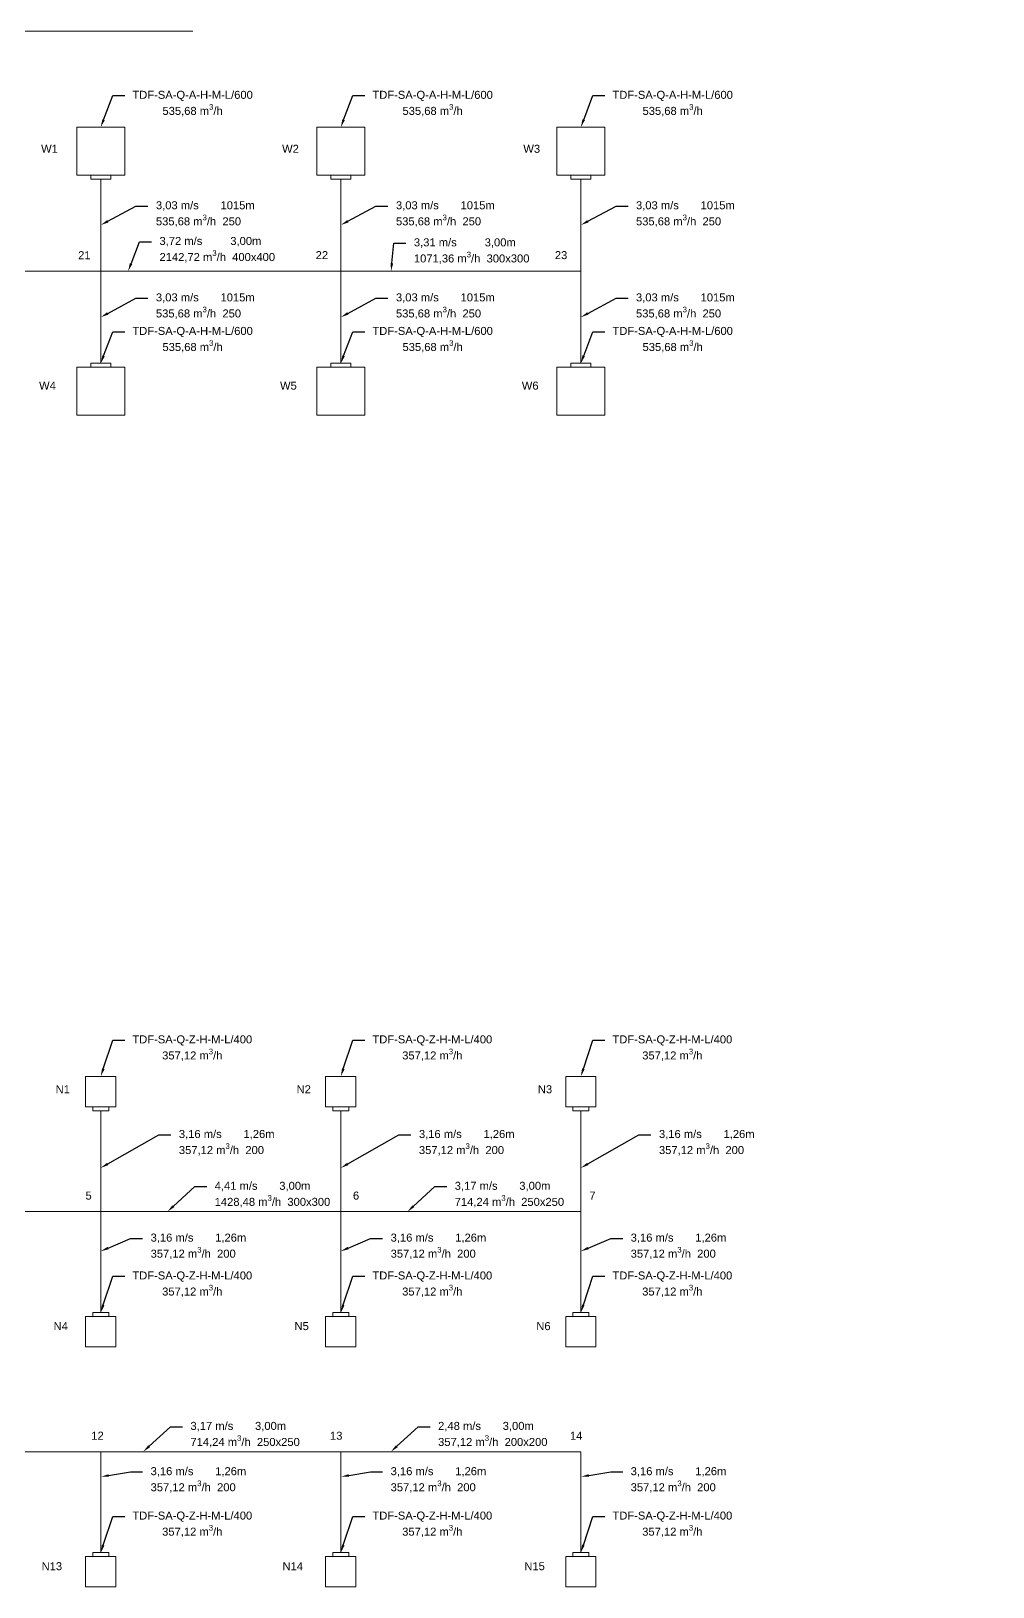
# Model space of a CAD drawing. Header units: millimetres. Extents: x 59762 to 60194, y -87842 to -87548.
# Drawn here: x 59962.73 to 59974.75, y -87726.62 to -87707.18 of the extents above; entities that cross this region are included whole.
import ezdxf
from ezdxf import colors
from ezdxf.entities.mleader import LeaderData, LeaderLine
from ezdxf.math import Vec2, Vec3

# ---------------------------------------------------------------- set-up
doc = ezdxf.new("R2010")
doc.units = ezdxf.units.MM
doc.linetypes.add('JIS_02_1.2', pattern=[2.5, 1.25, -1.25])
for name, color, linetype, lineweight in [('instalacja nawiewna', 150, 'Continuous', 20), ('Nawiew opis', 150, 'Continuous', 20), ('wyw opis', 30, 'Continuous', 20), ('wywiewniki', 30, 'Continuous', 20)]:
    doc.layers.add(name, color=color, linetype=linetype, lineweight=lineweight)
doc.layers.add('osie', color=7, linetype='JIS_02_1.2', lineweight=5, transparency=0.7)
doc.styles.add('styl1', font='arial.ttf', dxfattribs={"height": 0.08})

msp = doc.modelspace()

# ---------------------------------------------------------------- linework, layer by layer
at = {"layer": 'instalacja nawiewna', "ltscale": 20}
for p, q in [((59963.498826, -87720.665935), (59963.498826, -87720.615935)), ((59963.696826, -87720.615935), (59963.696826, -87720.665935)), ((59966.498826, -87720.665935), (59966.498826, -87720.615935)), ((59966.696826, -87720.615935), (59966.696826, -87720.665935)), ((59969.498826, -87720.665935), (59969.498826, -87720.615935)), ((59969.696826, -87720.615935), (59969.696826, -87720.665935)), ((59963.696826, -87720.665935), (59963.498826, -87720.665935)), ((59963.597826, -87721.926935), (59963.597826, -87720.665935)), ((59966.696826, -87720.665935), (59966.498826, -87720.665935)), ((59966.597826, -87721.926935), (59966.597826, -87720.665935)), ((59969.696826, -87720.665935), (59969.498826, -87720.665935)), ((59969.597826, -87721.926935), (59969.597826, -87720.665935)), ((59963.597826, -87721.926935), (59957.597826, -87721.926935)), ((59966.597826, -87721.926935), (59963.597826, -87721.926935)), ((59963.597826, -87723.187935), (59963.597826, -87721.926935)), ((59969.597826, -87721.926935), (59966.597826, -87721.926935)), ((59966.597826, -87723.187935), (59966.597826, -87721.926935)), ((59969.597826, -87723.187935), (59969.597826, -87721.926935)), ((59963.696826, -87723.187935), (59963.498826, -87723.187935)), ((59963.498826, -87723.187935), (59963.498826, -87723.237935)), ((59963.696826, -87723.237935), (59963.696826, -87723.187935)), ((59966.696826, -87723.187935), (59966.498826, -87723.187935)), ((59966.498826, -87723.187935), (59966.498826, -87723.237935)), ((59966.696826, -87723.237935), (59966.696826, -87723.187935)), ((59969.696826, -87723.187935), (59969.498826, -87723.187935)), ((59969.498826, -87723.187935), (59969.498826, -87723.237935)), ((59969.696826, -87723.237935), (59969.696826, -87723.187935)), ((59957.597826, -87724.926935), (59963.597826, -87724.926935)), ((59966.597826, -87724.926935), (59963.597826, -87724.926935)), ((59963.597826, -87726.187935), (59963.597826, -87724.926935)), ((59969.597826, -87724.926935), (59966.597826, -87724.926935)), ((59966.597826, -87726.187935), (59966.597826, -87724.926935)), ((59969.597826, -87726.187935), (59969.597826, -87724.926935)), ((59963.696826, -87726.187935), (59963.498826, -87726.187935)), ((59963.498826, -87726.187935), (59963.498826, -87726.237935)), ((59963.696826, -87726.237935), (59963.696826, -87726.187935)), ((59966.696826, -87726.187935), (59966.498826, -87726.187935)), ((59966.498826, -87726.187935), (59966.498826, -87726.237935)), ((59966.696826, -87726.237935), (59966.696826, -87726.187935)), ((59969.696826, -87726.187935), (59969.498826, -87726.187935)), ((59969.498826, -87726.187935), (59969.498826, -87726.237935)), ((59969.696826, -87726.237935), (59969.696826, -87726.187935))]:
    msp.add_line(p, q, dxfattribs=at)
for points in [[(59963.408826, -87720.237935), (59963.786826, -87720.237935), (59963.786826, -87720.615935), (59963.408826, -87720.615935)], [(59966.408826, -87720.237935), (59966.786826, -87720.237935), (59966.786826, -87720.615935), (59966.408826, -87720.615935)], [(59969.408826, -87720.237935), (59969.786826, -87720.237935), (59969.786826, -87720.615935), (59969.408826, -87720.615935)], [(59963.408826, -87723.237935), (59963.786826, -87723.237935), (59963.786826, -87723.615935), (59963.408826, -87723.615935)], [(59966.408826, -87723.237935), (59966.786826, -87723.237935), (59966.786826, -87723.615935), (59966.408826, -87723.615935)], [(59969.408826, -87723.237935), (59969.786826, -87723.237935), (59969.786826, -87723.615935), (59969.408826, -87723.615935)], [(59963.408826, -87726.237935), (59963.786826, -87726.237935), (59963.786826, -87726.615935), (59963.408826, -87726.615935)], [(59966.408826, -87726.237935), (59966.786826, -87726.237935), (59966.786826, -87726.615935), (59966.408826, -87726.615935)], [(59969.408826, -87726.237935), (59969.786826, -87726.237935), (59969.786826, -87726.615935), (59969.408826, -87726.615935)]]:
    msp.add_lwpolyline(points, close=True, dxfattribs=at)
at = {"layer": 'osie', "ltscale": 20}
msp.add_line((59939.747826, -87707.176935), (59974.747826, -87707.176935), dxfattribs=at)
at = {"layer": 'wywiewniki', "ltscale": 20}
for p, q in [((59963.298826, -87708.974935), (59963.298826, -87708.376935)), ((59963.298826, -87708.376935), (59963.896826, -87708.376935)), ((59963.896826, -87708.376935), (59963.896826, -87708.974935)), ((59966.298826, -87708.974935), (59966.298826, -87708.376935)), ((59966.298826, -87708.376935), (59966.896826, -87708.376935)), ((59966.896826, -87708.376935), (59966.896826, -87708.974935)), ((59969.298826, -87708.974935), (59969.298826, -87708.376935)), ((59969.298826, -87708.376935), (59969.896826, -87708.376935)), ((59969.896826, -87708.376935), (59969.896826, -87708.974935)), ((59963.896826, -87708.974935), (59963.298826, -87708.974935)), ((59963.473826, -87708.974935), (59963.473826, -87709.024935)), ((59963.473826, -87709.024935), (59963.721826, -87709.024935)), ((59963.597826, -87710.175935), (59963.597826, -87709.024935)), ((59963.721826, -87709.024935), (59963.721826, -87708.974935)), ((59966.896826, -87708.974935), (59966.298826, -87708.974935)), ((59966.473826, -87708.974935), (59966.473826, -87709.024935)), ((59966.473826, -87709.024935), (59966.721826, -87709.024935)), ((59966.597826, -87710.175935), (59966.597826, -87709.024935)), ((59966.721826, -87709.024935), (59966.721826, -87708.974935)), ((59969.896826, -87708.974935), (59969.298826, -87708.974935)), ((59969.473826, -87708.974935), (59969.473826, -87709.024935)), ((59969.473826, -87709.024935), (59969.721826, -87709.024935)), ((59969.597826, -87710.175935), (59969.597826, -87709.024935)), ((59969.721826, -87709.024935), (59969.721826, -87708.974935)), ((59960.097826, -87710.175935), (59963.597826, -87710.175935)), ((59963.597826, -87711.326935), (59963.597826, -87710.175935)), ((59963.597826, -87710.175935), (59966.597826, -87710.175935)), ((59966.597826, -87711.326935), (59966.597826, -87710.175935)), ((59966.597826, -87710.175935), (59969.597826, -87710.175935)), ((59969.597826, -87711.326935), (59969.597826, -87710.175935)), ((59963.298826, -87711.974935), (59963.298826, -87711.376935)), ((59963.298826, -87711.376935), (59963.896826, -87711.376935)), ((59963.473826, -87711.376935), (59963.473826, -87711.326935)), ((59963.473826, -87711.326935), (59963.721826, -87711.326935)), ((59963.721826, -87711.326935), (59963.721826, -87711.376935)), ((59963.896826, -87711.376935), (59963.896826, -87711.974935)), ((59966.298826, -87711.974935), (59966.298826, -87711.376935)), ((59966.298826, -87711.376935), (59966.896826, -87711.376935)), ((59966.473826, -87711.376935), (59966.473826, -87711.326935)), ((59966.473826, -87711.326935), (59966.721826, -87711.326935)), ((59966.721826, -87711.326935), (59966.721826, -87711.376935)), ((59966.896826, -87711.376935), (59966.896826, -87711.974935)), ((59969.298826, -87711.974935), (59969.298826, -87711.376935)), ((59969.298826, -87711.376935), (59969.896826, -87711.376935)), ((59969.473826, -87711.376935), (59969.473826, -87711.326935)), ((59969.473826, -87711.326935), (59969.721826, -87711.326935)), ((59969.721826, -87711.326935), (59969.721826, -87711.376935)), ((59969.896826, -87711.376935), (59969.896826, -87711.974935)), ((59963.896826, -87711.974935), (59963.298826, -87711.974935)), ((59966.896826, -87711.974935), (59966.298826, -87711.974935)), ((59969.896826, -87711.974935), (59969.298826, -87711.974935))]:
    msp.add_line(p, q, dxfattribs=at)

# ---------------------------------------------------------------- texts
at = {"layer": 'Nawiew opis', "ltscale": 20, "char_height": 0.1, "attachment_point": 1, "style": 'styl1'}
for s, insert in [('N1', (59963.033912, -87720.348181)), ('N2', (59966.045644, -87720.348181)), ('N3', (59969.060546, -87720.348181)), ('5', (59963.407164, -87721.676935)), ('6', (59966.749352, -87721.676935)), ('7', (59969.704417, -87721.676935)), ('N4', (59963.008398, -87723.307571)), ('N5', (59966.019636, -87723.307571)), ('N6', (59969.041369, -87723.307571)), ('12', (59963.479715, -87724.676935)), ('13', (59966.462723, -87724.676935)), ('14', (59969.462723, -87724.676935)), ('N13', (59962.858768, -87726.307571)), ('N14', (59965.870006, -87726.307571)), ('N15', (59968.891739, -87726.307571))]:
    msp.add_mtext_dynamic_manual_height_columns(s, width=0.2, gutter_width=1, heights=[0], dxfattribs=dict(at, insert=insert))
at = {"layer": 'wyw opis', "ltscale": 20, "char_height": 0.1, "attachment_point": 1, "style": 'styl1'}
for s, insert in [('W1', (59962.852718, -87708.597181)), ('W2', (59965.864451, -87708.597181)), ('W3', (59968.879352, -87708.597181)), ('21', (59963.315378, -87709.926935)), ('22', (59966.283666, -87709.925935)), ('23', (59969.273056, -87709.925935)), ('W4', (59962.827204, -87711.556571)), ('W5', (59965.838443, -87711.556571)), ('W6', (59968.860175, -87711.556571))]:
    msp.add_mtext_dynamic_manual_height_columns(s, width=0.2, gutter_width=1, heights=[0], dxfattribs=dict(at, insert=insert))

# ---------------------------------------------------------------- leaders
at = {"layer": 'Nawiew opis', "ltscale": 20}
ml = msp.add_multileader_mtext('Standard', dxfattribs=at)
ml.set_content('\\A1;TDF-SA-Q-Z-H-M-L/400\\P357,12 m{\\H0.7x;\\S3^ ;}/h', color=256, style='styl1')
ml.set_leader_properties()
ml.build(insert=Vec2(0, 0))
ml.multileader.update_dxf_attribs({"dogleg_length": 0.3, "arrow_head_size": 0.1})
ctx = ml.context
ctx.base_point, ctx.char_height, ctx.arrow_head_size, ctx.landing_gap_size, ctx.plane_origin = Vec3(59963.897826, -87719.784819), 0.1, 0.1, 0.1, Vec3(59963.846826, -87720.427935)
ctx.text_align_type = 1
notes = []
notes.append((ctx, [(0, (1, 1, 0), (59963.747826, -87719.784819), (1, 0), 0.15, [(0, [(59963.597826, -87720.237935)], 0, [])])]))
ctx.mtext.insert, ctx.mtext.alignment, ctx.mtext.flow_direction = Vec3(59964.741789, -87719.724928), 2, 5
ml = msp.add_multileader_mtext('Standard', dxfattribs=at)
ml.set_content('\\A1;TDF-SA-Q-Z-H-M-L/400\\P357,12 m{\\H0.7x;\\S3^ ;}/h', color=256, style='styl1')
ml.set_leader_properties()
ml.build(insert=Vec2(0, 0))
ml.multileader.update_dxf_attribs({"dogleg_length": 0.3, "arrow_head_size": 0.1})
ctx = ml.context
ctx.base_point, ctx.char_height, ctx.arrow_head_size, ctx.landing_gap_size, ctx.plane_origin = Vec3(59966.897826, -87719.784819), 0.1, 0.1, 0.1, Vec3(59966.846826, -87720.427935)
ctx.text_align_type = 1
notes.append((ctx, [(0, (1, 1, 0), (59966.747826, -87719.784819), (1, 0), 0.15, [(0, [(59966.597826, -87720.237935)], 0, [])])]))
ctx.mtext.insert, ctx.mtext.alignment, ctx.mtext.flow_direction = Vec3(59967.741789, -87719.724928), 2, 5
ml = msp.add_multileader_mtext('Standard', dxfattribs=at)
ml.set_content('\\A1;TDF-SA-Q-Z-H-M-L/400\\P357,12 m{\\H0.7x;\\S3^ ;}/h', color=256, style='styl1')
ml.set_leader_properties()
ml.build(insert=Vec2(0, 0))
ml.multileader.update_dxf_attribs({"dogleg_length": 0.3, "arrow_head_size": 0.1})
ctx = ml.context
ctx.base_point, ctx.char_height, ctx.arrow_head_size, ctx.landing_gap_size, ctx.plane_origin = Vec3(59969.897826, -87719.784819), 0.1, 0.1, 0.1, Vec3(59969.846826, -87720.427935)
ctx.text_align_type = 1
notes.append((ctx, [(0, (1, 1, 0), (59969.747826, -87719.784819), (1, 0), 0.15, [(0, [(59969.597826, -87720.237935)], 0, [])])]))
ctx.mtext.insert, ctx.mtext.alignment, ctx.mtext.flow_direction = Vec3(59970.741789, -87719.724928), 2, 5
ml = msp.add_multileader_mtext('Standard', dxfattribs=at)
ml.set_content('\\A1;3,16 m/s       1,26m\\P357,12 m{\\H0.7x;\\S3^ ;}/h  200', color=256, style='styl1')
ml.set_leader_properties()
ml.build(insert=Vec2(0, 0))
ml.multileader.update_dxf_attribs({"dogleg_length": 0.15, "arrow_head_size": 0.1})
ctx = ml.context
ctx.base_point, ctx.char_height, ctx.arrow_head_size, ctx.landing_gap_size, ctx.plane_origin = Vec3(59964.474369, -87720.966969), 0.1, 0.1, 0.1, Vec3(59963.597826, -87721.380906)
notes.append((ctx, [(0, (1, 1, 0), (59964.324369, -87720.966969), (1, 0), 0.15, [(0, [(59963.597826, -87721.380906)], 0, [])])]))
ctx.mtext.insert, ctx.mtext.flow_direction = Vec3(59964.574369, -87720.907078), 5
ml = msp.add_multileader_mtext('Standard', dxfattribs=at)
ml.set_content('\\A1;3,16 m/s       1,26m\\P357,12 m{\\H0.7x;\\S3^ ;}/h  200', color=256, style='styl1')
ml.set_leader_properties()
ml.build(insert=Vec2(0, 0))
ml.multileader.update_dxf_attribs({"dogleg_length": 0.15, "arrow_head_size": 0.1})
ctx = ml.context
ctx.base_point, ctx.char_height, ctx.arrow_head_size, ctx.landing_gap_size, ctx.plane_origin = Vec3(59967.474369, -87720.966969), 0.1, 0.1, 0.1, Vec3(59966.597826, -87721.380906)
notes.append((ctx, [(0, (1, 1, 0), (59967.324369, -87720.966969), (1, 0), 0.15, [(0, [(59966.597826, -87721.380906)], 0, [])])]))
ctx.mtext.insert, ctx.mtext.flow_direction = Vec3(59967.574369, -87720.907078), 5
ml = msp.add_multileader_mtext('Standard', dxfattribs=at)
ml.set_content('\\A1;3,16 m/s       1,26m\\P357,12 m{\\H0.7x;\\S3^ ;}/h  200', color=256, style='styl1')
ml.set_leader_properties()
ml.build(insert=Vec2(0, 0))
ml.multileader.update_dxf_attribs({"dogleg_length": 0.15, "arrow_head_size": 0.1})
ctx = ml.context
ctx.base_point, ctx.char_height, ctx.arrow_head_size, ctx.landing_gap_size, ctx.plane_origin = Vec3(59970.474369, -87720.966969), 0.1, 0.1, 0.1, Vec3(59969.597826, -87721.380906)
notes.append((ctx, [(0, (1, 1, 0), (59970.324369, -87720.966969), (1, 0), 0.15, [(0, [(59969.597826, -87721.380906)], 0, [])])]))
ctx.mtext.insert, ctx.mtext.flow_direction = Vec3(59970.574369, -87720.907078), 5
ml = msp.add_multileader_mtext('Standard', dxfattribs=at)
ml.set_content('\\A1;4,41 m/s       3,00m\\P1428,48 m{\\H0.7x;\\S3^ ;}/h  300x300', color=256, style='styl1')
ml.set_leader_properties()
ml.build(insert=Vec2(0, 0))
ml.multileader.update_dxf_attribs({"dogleg_length": 0.15, "arrow_head_size": 0.1})
ctx = ml.context
ctx.base_point, ctx.char_height, ctx.arrow_head_size, ctx.landing_gap_size, ctx.plane_origin = Vec3(59964.921875, -87721.614276), 0.1, 0.1, 0.1, Vec3(59965.097826, -87721.926935)
notes.append((ctx, [(0, (1, 1, 0), (59964.771875, -87721.614276), (1, 0), 0.15, [(0, [(59964.431643, -87721.926935)], 0, [])])]))
ctx.mtext.insert, ctx.mtext.flow_direction = Vec3(59965.021875, -87721.554385), 5
ml = msp.add_multileader_mtext('Standard', dxfattribs=at)
ml.set_content('\\A1;3,17 m/s       3,00m\\P714,24 m{\\H0.7x;\\S3^ ;}/h  250x250', color=256, style='styl1')
ml.set_leader_properties()
ml.build(insert=Vec2(0, 0))
ml.multileader.update_dxf_attribs({"dogleg_length": 0.15, "arrow_head_size": 0.1})
ctx = ml.context
ctx.base_point, ctx.char_height, ctx.arrow_head_size, ctx.landing_gap_size, ctx.plane_origin = Vec3(59967.921875, -87721.614276), 0.1, 0.1, 0.1, Vec3(59968.097826, -87721.926935)
notes.append((ctx, [(0, (1, 1, 0), (59967.771875, -87721.614276), (1, 0), 0.15, [(0, [(59967.431643, -87721.926935)], 0, [])])]))
ctx.mtext.insert, ctx.mtext.flow_direction = Vec3(59968.021875, -87721.554385), 5
ml = msp.add_multileader_mtext('Standard', dxfattribs=at)
ml.set_content('\\A1;3,16 m/s       1,26m\\P357,12 m{\\H0.7x;\\S3^ ;}/h  200', color=256, style='styl1')
ml.set_leader_properties()
ml.build(insert=Vec2(0, 0))
ml.multileader.update_dxf_attribs({"dogleg_length": 0.15, "arrow_head_size": 0.1})
ctx = ml.context
ctx.base_point, ctx.char_height, ctx.arrow_head_size, ctx.landing_gap_size, ctx.plane_origin = Vec3(59964.120816, -87722.261544), 0.1, 0.1, 0.1, Vec3(59963.597826, -87722.421928)
notes.append((ctx, [(0, (1, 1, 0), (59963.970816, -87722.261544), (1, 0), 0.15, [(0, [(59963.597826, -87722.421928)], 0, [])])]))
ctx.mtext.insert, ctx.mtext.flow_direction = Vec3(59964.220816, -87722.201653), 5
ml = msp.add_multileader_mtext('Standard', dxfattribs=at)
ml.set_content('\\A1;3,16 m/s       1,26m\\P357,12 m{\\H0.7x;\\S3^ ;}/h  200', color=256, style='styl1')
ml.set_leader_properties()
ml.build(insert=Vec2(0, 0))
ml.multileader.update_dxf_attribs({"dogleg_length": 0.15, "arrow_head_size": 0.1})
ctx = ml.context
ctx.base_point, ctx.char_height, ctx.arrow_head_size, ctx.landing_gap_size, ctx.plane_origin = Vec3(59967.120816, -87722.261544), 0.1, 0.1, 0.1, Vec3(59966.597826, -87722.421928)
notes.append((ctx, [(0, (1, 1, 0), (59966.970816, -87722.261544), (1, 0), 0.15, [(0, [(59966.597826, -87722.421928)], 0, [])])]))
ctx.mtext.insert, ctx.mtext.flow_direction = Vec3(59967.220816, -87722.201653), 5
ml = msp.add_multileader_mtext('Standard', dxfattribs=at)
ml.set_content('\\A1;3,16 m/s       1,26m\\P357,12 m{\\H0.7x;\\S3^ ;}/h  200', color=256, style='styl1')
ml.set_leader_properties()
ml.build(insert=Vec2(0, 0))
ml.multileader.update_dxf_attribs({"dogleg_length": 0.15, "arrow_head_size": 0.1})
ctx = ml.context
ctx.base_point, ctx.char_height, ctx.arrow_head_size, ctx.landing_gap_size, ctx.plane_origin = Vec3(59970.120816, -87722.261544), 0.1, 0.1, 0.1, Vec3(59969.597826, -87722.421928)
notes.append((ctx, [(0, (1, 1, 0), (59969.970816, -87722.261544), (1, 0), 0.15, [(0, [(59969.597826, -87722.421928)], 0, [])])]))
ctx.mtext.insert, ctx.mtext.flow_direction = Vec3(59970.220816, -87722.201653), 5
ml = msp.add_multileader_mtext('Standard', dxfattribs=at)
ml.set_content('\\A1;TDF-SA-Q-Z-H-M-L/400\\P357,12 m{\\H0.7x;\\S3^ ;}/h', color=256, style='styl1')
ml.set_leader_properties()
ml.build(insert=Vec2(0, 0))
ml.multileader.update_dxf_attribs({"dogleg_length": 0.3, "arrow_head_size": 0.1})
ctx = ml.context
ctx.base_point, ctx.char_height, ctx.arrow_head_size, ctx.landing_gap_size, ctx.plane_origin = Vec3(59963.897826, -87722.734819), 0.1, 0.1, 0.1, Vec3(59963.846826, -87723.377935)
ctx.text_align_type = 1
notes.append((ctx, [(0, (1, 1, 0), (59963.747826, -87722.734819), (1, 0), 0.15, [(0, [(59963.597826, -87723.187935)], 0, [])])]))
ctx.mtext.insert, ctx.mtext.alignment, ctx.mtext.flow_direction = Vec3(59964.741789, -87722.674928), 2, 5
ml = msp.add_multileader_mtext('Standard', dxfattribs=at)
ml.set_content('\\A1;TDF-SA-Q-Z-H-M-L/400\\P357,12 m{\\H0.7x;\\S3^ ;}/h', color=256, style='styl1')
ml.set_leader_properties()
ml.build(insert=Vec2(0, 0))
ml.multileader.update_dxf_attribs({"dogleg_length": 0.3, "arrow_head_size": 0.1})
ctx = ml.context
ctx.base_point, ctx.char_height, ctx.arrow_head_size, ctx.landing_gap_size, ctx.plane_origin = Vec3(59966.897826, -87722.734819), 0.1, 0.1, 0.1, Vec3(59966.846826, -87723.377935)
ctx.text_align_type = 1
notes.append((ctx, [(0, (1, 1, 0), (59966.747826, -87722.734819), (1, 0), 0.15, [(0, [(59966.597826, -87723.187935)], 0, [])])]))
ctx.mtext.insert, ctx.mtext.alignment, ctx.mtext.flow_direction = Vec3(59967.741789, -87722.674928), 2, 5
ml = msp.add_multileader_mtext('Standard', dxfattribs=at)
ml.set_content('\\A1;TDF-SA-Q-Z-H-M-L/400\\P357,12 m{\\H0.7x;\\S3^ ;}/h', color=256, style='styl1')
ml.set_leader_properties()
ml.build(insert=Vec2(0, 0))
ml.multileader.update_dxf_attribs({"dogleg_length": 0.3, "arrow_head_size": 0.1})
ctx = ml.context
ctx.base_point, ctx.char_height, ctx.arrow_head_size, ctx.landing_gap_size, ctx.plane_origin = Vec3(59969.897826, -87722.734819), 0.1, 0.1, 0.1, Vec3(59969.846826, -87723.377935)
ctx.text_align_type = 1
notes.append((ctx, [(0, (1, 1, 0), (59969.747826, -87722.734819), (1, 0), 0.15, [(0, [(59969.597826, -87723.187935)], 0, [])])]))
ctx.mtext.insert, ctx.mtext.alignment, ctx.mtext.flow_direction = Vec3(59970.741789, -87722.674928), 2, 5
ml = msp.add_multileader_mtext('Standard', dxfattribs=at)
ml.set_content('\\A1;3,17 m/s       3,00m\\P714,24 m{\\H0.7x;\\S3^ ;}/h  250x250', color=256, style='styl1')
ml.set_leader_properties()
ml.build(insert=Vec2(0, 0))
ml.multileader.update_dxf_attribs({"dogleg_length": 0.15, "arrow_head_size": 0.1})
ctx = ml.context
ctx.base_point, ctx.char_height, ctx.arrow_head_size, ctx.landing_gap_size, ctx.plane_origin = Vec3(59964.618883, -87724.614276), 0.1, 0.1, 0.1, Vec3(59964.794834, -87724.926935)
notes.append((ctx, [(0, (1, 1, 0), (59964.468883, -87724.614276), (1, 0), 0.15, [(0, [(59964.128651, -87724.926935)], 0, [])])]))
ctx.mtext.insert, ctx.mtext.flow_direction = Vec3(59964.718883, -87724.554385), 5
ml = msp.add_multileader_mtext('Standard', dxfattribs=at)
ml.set_content('\\A1;2,48 m/s       3,00m\\P357,12 m{\\H0.7x;\\S3^ ;}/h  200x200', color=256, style='styl1')
ml.set_leader_properties()
ml.build(insert=Vec2(0, 0))
ml.multileader.update_dxf_attribs({"dogleg_length": 0.15, "arrow_head_size": 0.1})
ctx = ml.context
ctx.base_point, ctx.char_height, ctx.arrow_head_size, ctx.landing_gap_size, ctx.plane_origin = Vec3(59967.714396, -87724.614276), 0.1, 0.1, 0.1, Vec3(59967.890347, -87724.926935)
notes.append((ctx, [(0, (1, 1, 0), (59967.564396, -87724.614276), (1, 0), 0.15, [(0, [(59967.224164, -87724.926935)], 0, [])])]))
ctx.mtext.insert, ctx.mtext.flow_direction = Vec3(59967.814396, -87724.554385), 5
ml = msp.add_multileader_mtext('Standard', dxfattribs=at)
ml.set_content('\\A1;3,16 m/s       1,26m\\P357,12 m{\\H0.7x;\\S3^ ;}/h  200', color=256, style='styl1')
ml.set_leader_properties()
ml.build(insert=Vec2(0, 0))
ml.multileader.update_dxf_attribs({"dogleg_length": 0.15, "arrow_head_size": 0.1})
ctx = ml.context
ctx.base_point, ctx.char_height, ctx.arrow_head_size, ctx.landing_gap_size, ctx.plane_origin = Vec3(59964.120816, -87725.180241), 0.1, 0.1, 0.1, Vec3(59963.597826, -87725.240625)
notes.append((ctx, [(0, (1, 1, 0), (59963.970816, -87725.180241), (1, 0), 0.15, [(0, [(59963.597826, -87725.240625)], 0, [])])]))
ctx.mtext.insert, ctx.mtext.flow_direction = Vec3(59964.220816, -87725.12035), 5
ml = msp.add_multileader_mtext('Standard', dxfattribs=at)
ml.set_content('\\A1;3,16 m/s       1,26m\\P357,12 m{\\H0.7x;\\S3^ ;}/h  200', color=256, style='styl1')
ml.set_leader_properties()
ml.build(insert=Vec2(0, 0))
ml.multileader.update_dxf_attribs({"dogleg_length": 0.15, "arrow_head_size": 0.1})
ctx = ml.context
ctx.base_point, ctx.char_height, ctx.arrow_head_size, ctx.landing_gap_size, ctx.plane_origin = Vec3(59967.120816, -87725.180241), 0.1, 0.1, 0.1, Vec3(59966.597826, -87725.240625)
notes.append((ctx, [(0, (1, 1, 0), (59966.970816, -87725.180241), (1, 0), 0.15, [(0, [(59966.597826, -87725.240625)], 0, [])])]))
ctx.mtext.insert, ctx.mtext.flow_direction = Vec3(59967.220816, -87725.12035), 5
ml = msp.add_multileader_mtext('Standard', dxfattribs=at)
ml.set_content('\\A1;3,16 m/s       1,26m\\P357,12 m{\\H0.7x;\\S3^ ;}/h  200', color=256, style='styl1')
ml.set_leader_properties()
ml.build(insert=Vec2(0, 0))
ml.multileader.update_dxf_attribs({"dogleg_length": 0.15, "arrow_head_size": 0.1})
ctx = ml.context
ctx.base_point, ctx.char_height, ctx.arrow_head_size, ctx.landing_gap_size, ctx.plane_origin = Vec3(59970.120816, -87725.180241), 0.1, 0.1, 0.1, Vec3(59969.597826, -87725.240625)
notes.append((ctx, [(0, (1, 1, 0), (59969.970816, -87725.180241), (1, 0), 0.15, [(0, [(59969.597826, -87725.240625)], 0, [])])]))
ctx.mtext.insert, ctx.mtext.flow_direction = Vec3(59970.220816, -87725.12035), 5
ml = msp.add_multileader_mtext('Standard', dxfattribs=at)
ml.set_content('\\A1;TDF-SA-Q-Z-H-M-L/400\\P357,12 m{\\H0.7x;\\S3^ ;}/h', color=256, style='styl1')
ml.set_leader_properties()
ml.build(insert=Vec2(0, 0))
ml.multileader.update_dxf_attribs({"dogleg_length": 0.3, "arrow_head_size": 0.1})
ctx = ml.context
ctx.base_point, ctx.char_height, ctx.arrow_head_size, ctx.landing_gap_size, ctx.plane_origin = Vec3(59963.897826, -87725.734819), 0.1, 0.1, 0.1, Vec3(59963.846826, -87726.377935)
ctx.text_align_type = 1
notes.append((ctx, [(0, (1, 1, 0), (59963.747826, -87725.734819), (1, 0), 0.15, [(0, [(59963.597826, -87726.187935)], 0, [])])]))
ctx.mtext.insert, ctx.mtext.alignment, ctx.mtext.flow_direction = Vec3(59964.741789, -87725.674928), 2, 5
ml = msp.add_multileader_mtext('Standard', dxfattribs=at)
ml.set_content('\\A1;TDF-SA-Q-Z-H-M-L/400\\P357,12 m{\\H0.7x;\\S3^ ;}/h', color=256, style='styl1')
ml.set_leader_properties()
ml.build(insert=Vec2(0, 0))
ml.multileader.update_dxf_attribs({"dogleg_length": 0.3, "arrow_head_size": 0.1})
ctx = ml.context
ctx.base_point, ctx.char_height, ctx.arrow_head_size, ctx.landing_gap_size, ctx.plane_origin = Vec3(59966.897826, -87725.734819), 0.1, 0.1, 0.1, Vec3(59966.846826, -87726.377935)
ctx.text_align_type = 1
notes.append((ctx, [(0, (1, 1, 0), (59966.747826, -87725.734819), (1, 0), 0.15, [(0, [(59966.597826, -87726.187935)], 0, [])])]))
ctx.mtext.insert, ctx.mtext.alignment, ctx.mtext.flow_direction = Vec3(59967.741789, -87725.674928), 2, 5
ml = msp.add_multileader_mtext('Standard', dxfattribs=at)
ml.set_content('\\A1;TDF-SA-Q-Z-H-M-L/400\\P357,12 m{\\H0.7x;\\S3^ ;}/h', color=256, style='styl1')
ml.set_leader_properties()
ml.build(insert=Vec2(0, 0))
ml.multileader.update_dxf_attribs({"dogleg_length": 0.3, "arrow_head_size": 0.1})
ctx = ml.context
ctx.base_point, ctx.char_height, ctx.arrow_head_size, ctx.landing_gap_size, ctx.plane_origin = Vec3(59969.897826, -87725.734819), 0.1, 0.1, 0.1, Vec3(59969.846826, -87726.377935)
ctx.text_align_type = 1
notes.append((ctx, [(0, (1, 1, 0), (59969.747826, -87725.734819), (1, 0), 0.15, [(0, [(59969.597826, -87726.187935)], 0, [])])]))
ctx.mtext.insert, ctx.mtext.alignment, ctx.mtext.flow_direction = Vec3(59970.741789, -87725.674928), 2, 5
at = {"layer": 'wyw opis', "ltscale": 20}
ml = msp.add_multileader_mtext('Standard', dxfattribs=at)
ml.set_content('\\A1;TDF-SA-Q-A-H-M-L/600\\P535,68 m{\\H0.7x;\\S3^ ;}/h', color=256, style='styl1')
ml.set_leader_properties()
ml.build(insert=Vec2(0, 0))
ml.multileader.update_dxf_attribs({"dogleg_length": 0.3, "arrow_head_size": 0.1})
ctx = ml.context
ctx.base_point, ctx.char_height, ctx.arrow_head_size, ctx.landing_gap_size, ctx.plane_origin = Vec3(59963.897826, -87707.982819), 0.1, 0.1, 0.1, Vec3(59963.846826, -87708.625935)
ctx.text_align_type = 1
notes.append((ctx, [(0, (1, 1, 0), (59963.747826, -87707.982819), (1, 0), 0.15, [(0, [(59963.597826, -87708.376935)], 0, [])])]))
ctx.mtext.insert, ctx.mtext.alignment, ctx.mtext.flow_direction = Vec3(59964.745711, -87707.922928), 2, 5
ml = msp.add_multileader_mtext('Standard', dxfattribs=at)
ml.set_content('\\A1;TDF-SA-Q-A-H-M-L/600\\P535,68 m{\\H0.7x;\\S3^ ;}/h', color=256, style='styl1')
ml.set_leader_properties()
ml.build(insert=Vec2(0, 0))
ml.multileader.update_dxf_attribs({"dogleg_length": 0.3, "arrow_head_size": 0.1})
ctx = ml.context
ctx.base_point, ctx.char_height, ctx.arrow_head_size, ctx.landing_gap_size, ctx.plane_origin = Vec3(59966.897826, -87707.982819), 0.1, 0.1, 0.1, Vec3(59966.846826, -87708.625935)
ctx.text_align_type = 1
notes.append((ctx, [(0, (1, 1, 0), (59966.747826, -87707.982819), (1, 0), 0.15, [(0, [(59966.597826, -87708.376935)], 0, [])])]))
ctx.mtext.insert, ctx.mtext.alignment, ctx.mtext.flow_direction = Vec3(59967.745711, -87707.922928), 2, 5
ml = msp.add_multileader_mtext('Standard', dxfattribs=at)
ml.set_content('\\A1;TDF-SA-Q-A-H-M-L/600\\P535,68 m{\\H0.7x;\\S3^ ;}/h', color=256, style='styl1')
ml.set_leader_properties()
ml.build(insert=Vec2(0, 0))
ml.multileader.update_dxf_attribs({"dogleg_length": 0.3, "arrow_head_size": 0.1})
ctx = ml.context
ctx.base_point, ctx.char_height, ctx.arrow_head_size, ctx.landing_gap_size, ctx.plane_origin = Vec3(59969.897826, -87707.982819), 0.1, 0.1, 0.1, Vec3(59969.846826, -87708.625935)
ctx.text_align_type = 1
notes.append((ctx, [(0, (1, 1, 0), (59969.747826, -87707.982819), (1, 0), 0.15, [(0, [(59969.597826, -87708.376935)], 0, [])])]))
ctx.mtext.insert, ctx.mtext.alignment, ctx.mtext.flow_direction = Vec3(59970.745711, -87707.922928), 2, 5
ml = msp.add_multileader_mtext('Standard', dxfattribs=at)
ml.set_content('\\A1;3,03 m/s       1015m\\P535,68 m{\\H0.7x;\\S3^ ;}/h  250', color=256, style='styl1')
ml.set_leader_properties()
ml.build(insert=Vec2(0, 0))
ml.multileader.update_dxf_attribs({"dogleg_length": 0.15, "arrow_head_size": 0.1})
ctx = ml.context
ctx.base_point, ctx.char_height, ctx.arrow_head_size, ctx.landing_gap_size, ctx.plane_origin = Vec3(59964.187443, -87709.362781), 0.1, 0.1, 0.1, Vec3(59963.597826, -87709.600435)
notes.append((ctx, [(0, (1, 1, 0), (59964.037443, -87709.362781), (1, 0), 0.15, [(0, [(59963.597826, -87709.600435)], 0, [])])]))
ctx.mtext.insert, ctx.mtext.flow_direction = Vec3(59964.287443, -87709.30289), 5
ml = msp.add_multileader_mtext('Standard', dxfattribs=at)
ml.set_content('\\A1;3,03 m/s       1015m\\P535,68 m{\\H0.7x;\\S3^ ;}/h  250', color=256, style='styl1')
ml.set_leader_properties()
ml.build(insert=Vec2(0, 0))
ml.multileader.update_dxf_attribs({"dogleg_length": 0.15, "arrow_head_size": 0.1})
ctx = ml.context
ctx.base_point, ctx.char_height, ctx.arrow_head_size, ctx.landing_gap_size, ctx.plane_origin = Vec3(59967.187443, -87709.362781), 0.1, 0.1, 0.1, Vec3(59966.597826, -87709.600435)
notes.append((ctx, [(0, (1, 1, 0), (59967.037443, -87709.362781), (1, 0), 0.15, [(0, [(59966.597826, -87709.600435)], 0, [])])]))
ctx.mtext.insert, ctx.mtext.flow_direction = Vec3(59967.287443, -87709.30289), 5
ml = msp.add_multileader_mtext('Standard', dxfattribs=at)
ml.set_content('\\A1;3,03 m/s       1015m\\P535,68 m{\\H0.7x;\\S3^ ;}/h  250', color=256, style='styl1')
ml.set_leader_properties()
ml.build(insert=Vec2(0, 0))
ml.multileader.update_dxf_attribs({"dogleg_length": 0.15, "arrow_head_size": 0.1})
ctx = ml.context
ctx.base_point, ctx.char_height, ctx.arrow_head_size, ctx.landing_gap_size, ctx.plane_origin = Vec3(59970.187443, -87709.362781), 0.1, 0.1, 0.1, Vec3(59969.597826, -87709.600435)
notes.append((ctx, [(0, (1, 1, 0), (59970.037443, -87709.362781), (1, 0), 0.15, [(0, [(59969.597826, -87709.600435)], 0, [])])]))
ctx.mtext.insert, ctx.mtext.flow_direction = Vec3(59970.287443, -87709.30289), 5
ml = msp.add_multileader_mtext('Standard', dxfattribs=at)
ml.set_content('\\A1;3,72 m/s         3,00m\\P2142,72 m{\\H0.7x;\\S3^ ;}/h  400x400', color=256, style='styl1')
ml.set_leader_properties()
ml.build(insert=Vec2(0, 0))
ml.multileader.update_dxf_attribs({"dogleg_length": 0.15, "arrow_head_size": 0.1})
ctx = ml.context
ctx.base_point, ctx.char_height, ctx.arrow_head_size, ctx.landing_gap_size, ctx.plane_origin = Vec3(59964.231974, -87709.808843), 0.1, 0.1, 0.1, Vec3(59964.311545, -87710.175935)
notes.append((ctx, [(0, (1, 1, 0), (59964.081974, -87709.808843), (1, 0), 0.15, [(0, [(59963.940361, -87710.175935)], 0, [])])]))
ctx.mtext.insert, ctx.mtext.flow_direction = Vec3(59964.331974, -87709.748952), 5
ml = msp.add_multileader_mtext('Standard', dxfattribs=at)
ml.set_content('\\A1;3,31 m/s         3,00m\\P1071,36 m{\\H0.7x;\\S3^ ;}/h  300x300', color=256, style='styl1')
ml.set_leader_properties()
ml.build(insert=Vec2(0, 0))
ml.multileader.update_dxf_attribs({"dogleg_length": 0.15, "arrow_head_size": 0.1})
ctx = ml.context
ctx.base_point, ctx.char_height, ctx.arrow_head_size, ctx.landing_gap_size, ctx.plane_origin = Vec3(59967.411308, -87709.826273), 0.1, 0.1, 0.1, Vec3(59967.226608, -87710.175935)
notes.append((ctx, [(0, (1, 1, 0), (59967.261308, -87709.826273), (1, 0), 0.15, [(0, [(59967.226608, -87710.175935)], 0, [])])]))
ctx.mtext.insert, ctx.mtext.flow_direction = Vec3(59967.511308, -87709.766382), 5
ml = msp.add_multileader_mtext('Standard', dxfattribs=at)
ml.set_content('\\A1;3,03 m/s       1015m\\P535,68 m{\\H0.7x;\\S3^ ;}/h  250', color=256, style='styl1')
ml.set_leader_properties()
ml.build(insert=Vec2(0, 0))
ml.multileader.update_dxf_attribs({"dogleg_length": 0.15, "arrow_head_size": 0.1})
ctx = ml.context
ctx.base_point, ctx.char_height, ctx.arrow_head_size, ctx.landing_gap_size, ctx.plane_origin = Vec3(59964.187443, -87710.513781), 0.1, 0.1, 0.1, Vec3(59963.597826, -87710.751435)
notes.append((ctx, [(0, (1, 1, 0), (59964.037443, -87710.513781), (1, 0), 0.15, [(0, [(59963.597826, -87710.751435)], 0, [])])]))
ctx.mtext.insert, ctx.mtext.flow_direction = Vec3(59964.287443, -87710.45389), 5
ml = msp.add_multileader_mtext('Standard', dxfattribs=at)
ml.set_content('\\A1;3,03 m/s       1015m\\P535,68 m{\\H0.7x;\\S3^ ;}/h  250', color=256, style='styl1')
ml.set_leader_properties()
ml.build(insert=Vec2(0, 0))
ml.multileader.update_dxf_attribs({"dogleg_length": 0.15, "arrow_head_size": 0.1})
ctx = ml.context
ctx.base_point, ctx.char_height, ctx.arrow_head_size, ctx.landing_gap_size, ctx.plane_origin = Vec3(59967.187443, -87710.513781), 0.1, 0.1, 0.1, Vec3(59966.597826, -87710.751435)
notes.append((ctx, [(0, (1, 1, 0), (59967.037443, -87710.513781), (1, 0), 0.15, [(0, [(59966.597826, -87710.751435)], 0, [])])]))
ctx.mtext.insert, ctx.mtext.flow_direction = Vec3(59967.287443, -87710.45389), 5
ml = msp.add_multileader_mtext('Standard', dxfattribs=at)
ml.set_content('\\A1;3,03 m/s       1015m\\P535,68 m{\\H0.7x;\\S3^ ;}/h  250', color=256, style='styl1')
ml.set_leader_properties()
ml.build(insert=Vec2(0, 0))
ml.multileader.update_dxf_attribs({"dogleg_length": 0.15, "arrow_head_size": 0.1})
ctx = ml.context
ctx.base_point, ctx.char_height, ctx.arrow_head_size, ctx.landing_gap_size, ctx.plane_origin = Vec3(59970.187443, -87710.513781), 0.1, 0.1, 0.1, Vec3(59969.597826, -87710.751435)
notes.append((ctx, [(0, (1, 1, 0), (59970.037443, -87710.513781), (1, 0), 0.15, [(0, [(59969.597826, -87710.751435)], 0, [])])]))
ctx.mtext.insert, ctx.mtext.flow_direction = Vec3(59970.287443, -87710.45389), 5
ml = msp.add_multileader_mtext('Standard', dxfattribs=at)
ml.set_content('\\A1;TDF-SA-Q-A-H-M-L/600\\P535,68 m{\\H0.7x;\\S3^ ;}/h', color=256, style='styl1')
ml.set_leader_properties()
ml.build(insert=Vec2(0, 0))
ml.multileader.update_dxf_attribs({"dogleg_length": 0.3, "arrow_head_size": 0.1})
ctx = ml.context
ctx.base_point, ctx.char_height, ctx.arrow_head_size, ctx.landing_gap_size, ctx.plane_origin = Vec3(59963.897826, -87710.932819), 0.1, 0.1, 0.1, Vec3(59963.846826, -87711.575935)
ctx.text_align_type = 1
notes.append((ctx, [(0, (1, 1, 0), (59963.747826, -87710.932819), (1, 0), 0.15, [(0, [(59963.597826, -87711.326935)], 0, [])])]))
ctx.mtext.insert, ctx.mtext.alignment, ctx.mtext.flow_direction = Vec3(59964.745711, -87710.872928), 2, 5
ml = msp.add_multileader_mtext('Standard', dxfattribs=at)
ml.set_content('\\A1;TDF-SA-Q-A-H-M-L/600\\P535,68 m{\\H0.7x;\\S3^ ;}/h', color=256, style='styl1')
ml.set_leader_properties()
ml.build(insert=Vec2(0, 0))
ml.multileader.update_dxf_attribs({"dogleg_length": 0.3, "arrow_head_size": 0.1})
ctx = ml.context
ctx.base_point, ctx.char_height, ctx.arrow_head_size, ctx.landing_gap_size, ctx.plane_origin = Vec3(59966.897826, -87710.932819), 0.1, 0.1, 0.1, Vec3(59966.846826, -87711.575935)
ctx.text_align_type = 1
notes.append((ctx, [(0, (1, 1, 0), (59966.747826, -87710.932819), (1, 0), 0.15, [(0, [(59966.597826, -87711.326935)], 0, [])])]))
ctx.mtext.insert, ctx.mtext.alignment, ctx.mtext.flow_direction = Vec3(59967.745711, -87710.872928), 2, 5
ml = msp.add_multileader_mtext('Standard', dxfattribs=at)
ml.set_content('\\A1;TDF-SA-Q-A-H-M-L/600\\P535,68 m{\\H0.7x;\\S3^ ;}/h', color=256, style='styl1')
ml.set_leader_properties()
ml.build(insert=Vec2(0, 0))
ml.multileader.update_dxf_attribs({"dogleg_length": 0.3, "arrow_head_size": 0.1})
ctx = ml.context
ctx.base_point, ctx.char_height, ctx.arrow_head_size, ctx.landing_gap_size, ctx.plane_origin = Vec3(59969.897826, -87710.932819), 0.1, 0.1, 0.1, Vec3(59969.846826, -87711.575935)
ctx.text_align_type = 1
notes.append((ctx, [(0, (1, 1, 0), (59969.747826, -87710.932819), (1, 0), 0.15, [(0, [(59969.597826, -87711.326935)], 0, [])])]))
ctx.mtext.insert, ctx.mtext.alignment, ctx.mtext.flow_direction = Vec3(59970.745711, -87710.872928), 2, 5
for ctx, leaders in notes:
    for number, flags, end, landing, length, lines in leaders:
        leader = LeaderData()
        leader.index, (leader.has_last_leader_line, leader.has_dogleg_vector, leader.attachment_direction) = number, flags
        leader.last_leader_point, leader.dogleg_vector, leader.dogleg_length = Vec3(end), Vec3(landing), length
        for number, points, colour, breaks in lines:
            line = LeaderLine()
            line.index, line.vertices, line.color, line.breaks = number, Vec3.list(points), colors.encode_raw_color(colour), breaks
            leader.lines.append(line)
        ctx.leaders.append(leader)

doc.saveas('drawing.dxf')
